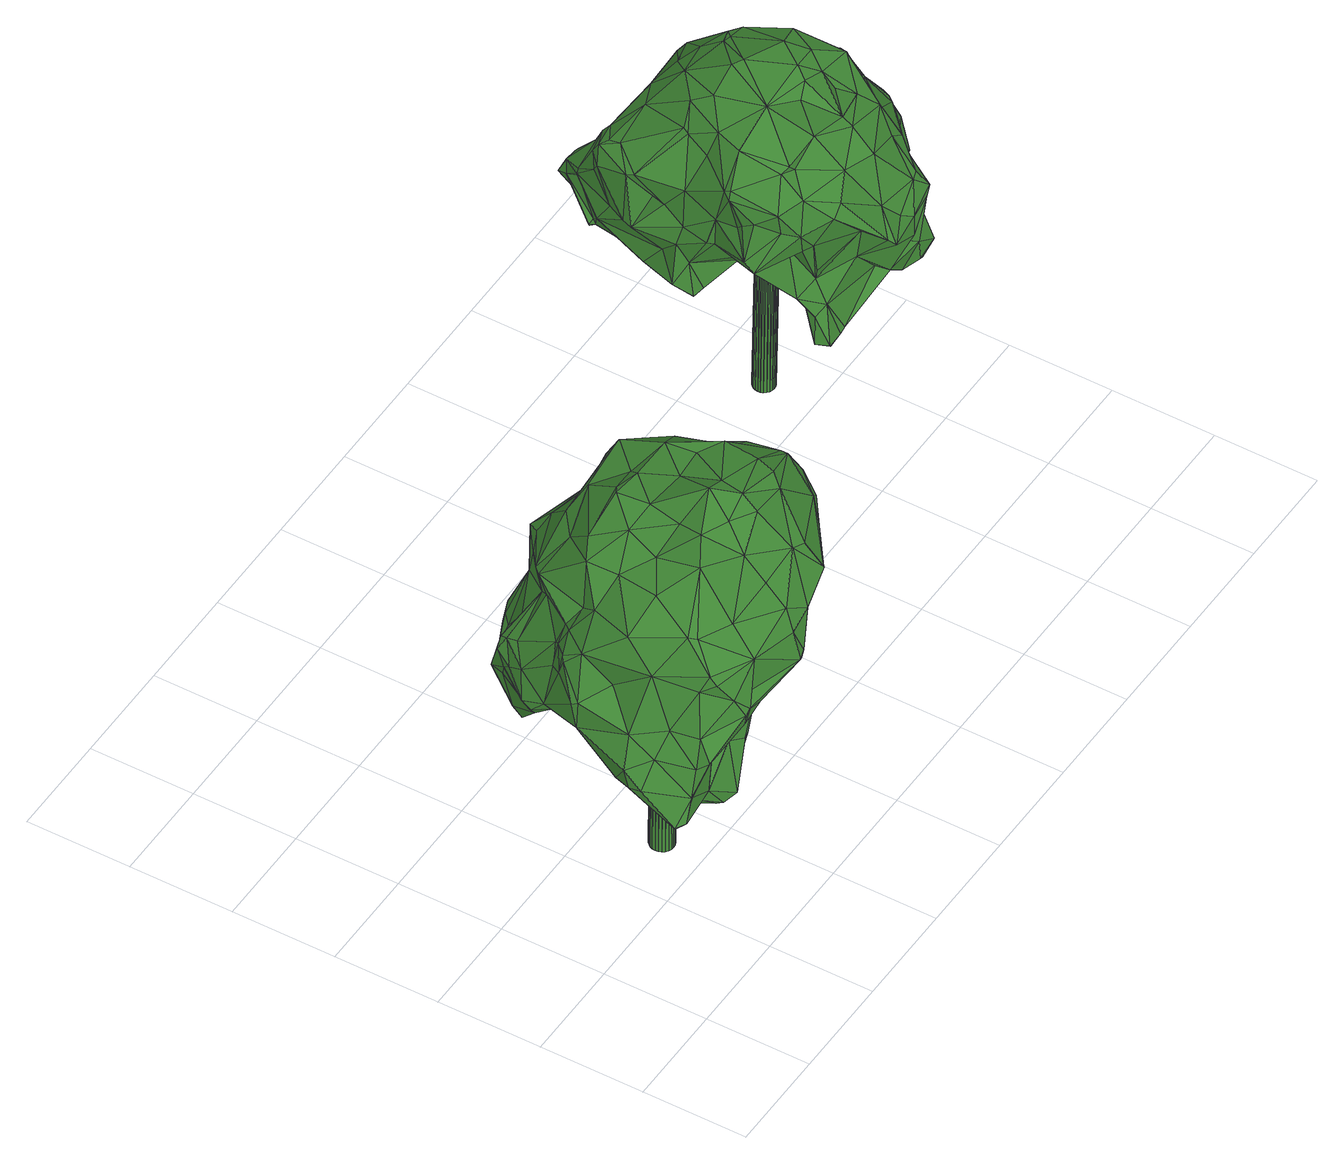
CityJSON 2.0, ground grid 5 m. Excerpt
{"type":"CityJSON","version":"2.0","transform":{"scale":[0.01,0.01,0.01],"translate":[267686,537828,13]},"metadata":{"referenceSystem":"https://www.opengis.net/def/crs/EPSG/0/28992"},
"CityObjects":{
"tree1":{"type":"SolitaryVegetationObject","attributes":{"gtid":59,"crown_width_m":14.1,"crown_median_z":26.68,"crown_r50_m":0.433,"crown_porosity":0.889,"trunk_H_m":13.34,"trunk_DBH_m":1.13,"trunk_radius_m":0.564,"trunk_base_height_m":13.34,"original_gtid":"59"},"geometry":[{"type":"Solid","lod":"3","boundaries":[[[[0,1,2]],[[3,4,5]],[[6,7,8]],[[9,10,11]],[[12,13,3]],[[4,3,13]],[[14,15,1]],[[16,1,15]],[[6,17,18]],[[19,20,21]],[[18,22,23]],[[24,25,26]],[[27,28,29]],[[30,31,32]],[[33,34,35]],[[36,37,38]],[[39,40,20]],[[39,41,5]],[[39,5,42]],[[25,43,44]],[[45,10,46]],[[47,48,49]],[[50,18,23]],[[49,48,51]],[[52,53,54]],[[55,56,57]],[[58,5,4]],[[59,60,61]],[[62,54,63]],[[6,25,64]],[[24,64,25]],[[65,66,67]],[[68,69,70]],[[26,71,24]],[[47,4,13]],[[72,73,74]],[[75,76,77]],[[60,78,61]],[[79,80,81]],[[0,2,82]],[[83,84,6]],[[7,6,84]],[[21,85,19]],[[86,87,88]],[[89,90,91]],[[92,66,65]],[[14,1,93]],[[12,94,13]],[[95,96,93]],[[97,96,95]],[[98,99,21]],[[19,100,20]],[[74,73,9]],[[68,19,85]],[[100,19,68]],[[101,102,103]],[[1,0,93]],[[17,22,18]],[[104,105,106]],[[104,106,107]],[[108,66,109]],[[92,109,66]],[[38,93,110]],[[111,57,56]],[[112,21,99]],[[88,113,86]],[[9,42,74]],[[45,46,86]],[[114,115,116]],[[117,118,119]],[[75,118,117]],[[10,9,73]],[[120,121,122]],[[55,122,121]],[[103,115,114]],[[123,124,125]],[[37,57,111]],[[108,126,66]],[[127,128,129]],[[125,79,123]],[[130,131,132]],[[133,109,34]],[[92,34,109]],[[28,113,134]],[[10,135,11]],[[21,11,135]],[[81,136,137]],[[73,138,10]],[[22,139,140]],[[35,34,92]],[[108,128,127]],[[141,142,143]],[[144,53,145]],[[146,53,144]],[[147,120,148]],[[149,148,120]],[[88,150,141]],[[151,90,152]],[[153,154,155]],[[156,157,144]],[[107,136,158]],[[159,160,63]],[[161,56,121]],[[162,32,163]],[[79,125,80]],[[164,160,165]],[[164,165,56]],[[83,6,64]],[[161,166,56]],[[146,61,167]],[[146,168,61]],[[62,63,160]],[[56,166,164]],[[111,56,165]],[[159,63,54]],[[169,127,170]],[[145,53,140]],[[165,160,159]],[[169,171,172]],[[173,143,142]],[[7,174,8]],[[175,127,169]],[[176,177,75]],[[110,93,178]],[[54,146,159]],[[149,120,80]],[[179,47,180]],[[154,97,155]],[[35,181,33]],[[27,29,130]],[[92,65,35]],[[182,183,3]],[[184,34,33]],[[183,12,3]],[[154,15,14]],[[94,185,186]],[[21,112,187]],[[82,188,0]],[[72,189,190]],[[191,192,193]],[[114,194,195]],[[155,97,111]],[[145,196,156]],[[197,198,188]],[[191,198,197]],[[191,197,192]],[[199,77,188]],[[171,162,163]],[[171,169,162]],[[200,175,201]],[[85,69,68]],[[127,175,200]],[[175,169,172]],[[126,200,67]],[[85,202,70]],[[127,200,108]],[[183,94,12]],[[133,184,173]],[[133,34,184]],[[203,168,204]],[[196,140,139]],[[70,69,85]],[[205,37,111]],[[20,100,39]],[[47,179,4]],[[105,192,142]],[[173,142,192]],[[41,182,3]],[[100,206,39]],[[159,146,167]],[[154,96,97]],[[89,190,207]],[[72,190,89]],[[4,208,58]],[[200,126,108]],[[208,189,58]],[[115,209,116]],[[41,206,182]],[[210,208,179]],[[4,179,208]],[[203,61,168]],[[156,211,157]],[[74,42,189]],[[74,189,72]],[[186,185,51]],[[212,213,182]],[[182,206,100]],[[40,39,9]],[[42,9,39]],[[39,206,41]],[[81,122,136]],[[95,205,111]],[[122,37,136]],[[78,159,167]],[[99,214,112]],[[27,112,214]],[[189,5,58]],[[189,42,5]],[[3,5,41]],[[20,40,11]],[[181,130,29]],[[173,192,76]],[[197,76,192]],[[137,106,215]],[[216,217,67]],[[200,216,67]],[[103,114,218]],[[103,218,101]],[[25,44,26]],[[204,31,219]],[[137,136,107]],[[88,215,150]],[[25,18,43]],[[134,113,220]],[[160,164,50]],[[160,50,23]],[[221,195,222]],[[18,25,6]],[[167,61,78]],[[36,223,193]],[[204,219,224]],[[178,191,223]],[[225,75,77]],[[176,119,129]],[[75,119,176]],[[103,102,172]],[[27,214,28]],[[216,200,201]],[[226,0,188]],[[226,188,198]],[[179,180,83]],[[172,201,175]],[[88,87,215]],[[110,36,38]],[[52,140,53]],[[227,50,164]],[[228,217,229]],[[100,212,182]],[[154,14,96]],[[183,182,213]],[[137,107,106]],[[145,156,144]],[[52,54,62]],[[222,218,221]],[[178,198,191]],[[226,198,178]],[[55,57,122]],[[37,122,57]],[[204,168,230]],[[231,222,213]],[[142,141,105]],[[17,6,8]],[[43,18,50]],[[77,199,232]],[[87,86,233]],[[87,233,79]],[[144,168,146]],[[140,52,22]],[[126,67,66]],[[77,232,225]],[[227,166,43]],[[227,43,50]],[[188,76,197]],[[150,105,141]],[[108,109,128]],[[149,80,125]],[[104,192,105]],[[55,121,56]],[[76,188,77]],[[173,177,133]],[[20,11,21]],[[45,135,10]],[[54,53,146]],[[234,181,65]],[[65,181,35]],[[98,135,45]],[[9,11,40]],[[235,70,101]],[[103,172,171]],[[47,49,180]],[[220,88,143]],[[141,143,88]],[[193,104,107]],[[193,107,158]],[[222,195,185]],[[222,185,94]],[[38,37,205]],[[193,158,36]],[[93,96,14]],[[89,207,71]],[[133,128,109]],[[45,86,113]],[[45,113,98]],[[216,229,217]],[[173,134,143]],[[173,184,134]],[[193,192,104]],[[147,121,120]],[[208,210,190]],[[208,190,189]],[[227,164,166]],[[163,32,115]],[[209,115,32]],[[52,62,236]],[[52,236,23]],[[7,84,49]],[[180,49,84]],[[124,151,125]],[[132,187,112]],[[222,231,218]],[[237,157,211]],[[237,230,157]],[[237,116,230]],[[114,195,221]],[[150,106,105]],[[22,17,139]],[[140,196,145]],[[30,170,129]],[[93,0,226]],[[93,226,178]],[[122,80,120]],[[230,168,157]],[[144,157,168]],[[132,27,130]],[[112,27,132]],[[193,223,191]],[[37,158,136]],[[37,36,158]],[[228,229,131]],[[152,149,151]],[[152,26,149]],[[210,207,190]],[[176,129,128]],[[23,236,160]],[[62,160,236]],[[85,187,202]],[[130,238,228]],[[234,228,238]],[[234,238,130]],[[94,213,222]],[[94,183,213]],[[28,134,239]],[[89,91,72]],[[124,123,91]],[[71,207,210]],[[202,131,229]],[[91,240,72]],[[162,30,32]],[[91,123,240]],[[93,38,205]],[[36,110,223]],[[178,223,110]],[[79,233,123]],[[204,224,203]],[[219,241,224]],[[99,98,214]],[[169,170,162]],[[134,220,143]],[[137,215,242]],[[86,46,233]],[[93,205,95]],[[232,61,203]],[[31,204,230]],[[67,234,65]],[[67,228,234]],[[76,177,173]],[[21,135,98]],[[243,21,187]],[[243,187,85]],[[199,188,82]],[[212,244,213]],[[68,245,244]],[[245,213,244]],[[100,244,212]],[[68,244,100]],[[138,73,240]],[[138,240,123]],[[73,72,240]],[[114,116,246]],[[59,61,232]],[[59,232,60]],[[22,52,23]],[[122,81,80]],[[220,113,88]],[[165,159,247]],[[163,115,103]],[[171,163,103]],[[179,248,210]],[[242,215,87]],[[137,242,81]],[[242,79,81]],[[79,242,87]],[[150,215,106]],[[184,239,134]],[[51,7,49]],[[95,111,97]],[[111,247,155]],[[165,247,111]],[[127,129,170]],[[232,199,16]],[[172,102,201]],[[201,102,216]],[[70,202,229]],[[101,218,231]],[[211,194,246]],[[211,246,237]],[[114,246,194]],[[203,224,232]],[[153,249,60]],[[78,60,249]],[[156,250,211]],[[7,211,250]],[[7,250,156]],[[33,239,184]],[[217,228,67]],[[210,248,71]],[[125,151,149]],[[130,228,131]],[[24,71,248]],[[237,246,116]],[[116,209,230]],[[251,30,219]],[[31,30,251]],[[31,251,219]],[[30,162,170]],[[30,129,219]],[[230,209,31]],[[118,75,241]],[[31,209,32]],[[113,214,98]],[[132,131,187]],[[131,202,187]],[[113,28,214]],[[234,130,181]],[[233,46,138]],[[233,138,123]],[[159,249,247]],[[78,249,159]],[[133,177,176]],[[75,177,76]],[[243,85,21]],[[101,231,235]],[[70,102,101]],[[129,118,219]],[[195,194,185]],[[194,211,185]],[[229,102,70]],[[229,216,102]],[[83,252,179]],[[7,51,185]],[[7,185,211]],[[152,71,26]],[[83,180,84]],[[186,48,94]],[[221,218,114]],[[46,10,138]],[[43,148,44]],[[147,148,43]],[[51,48,186]],[[29,28,239]],[[75,117,119]],[[43,166,147]],[[161,147,166]],[[147,161,121]],[[225,232,224]],[[82,16,199]],[[16,82,2]],[[232,16,60]],[[16,2,1]],[[176,128,133]],[[129,253,118]],[[119,118,253]],[[119,253,129]],[[139,174,196]],[[156,196,174]],[[156,174,7]],[[17,174,139]],[[17,8,174]],[[235,245,70]],[[70,245,68]],[[231,245,235]],[[154,153,15]],[[245,231,213]],[[60,15,153]],[[16,15,60]],[[118,241,219]],[[225,224,241]],[[225,241,75]],[[152,90,71]],[[124,91,90]],[[151,124,90]],[[71,90,89]],[[26,44,148]],[[26,148,149]],[[13,94,48]],[[13,48,47]],[[64,252,83]],[[179,252,248]],[[24,248,252]],[[64,24,252]],[[181,239,33]],[[29,239,181]],[[155,247,249]],[[155,249,153]],[[254,255,256]],[[254,256,257]],[[257,256,258]],[[257,258,259]],[[256,255,260]],[[256,260,258]],[[258,260,261]],[[258,261,259]],[[260,255,262]],[[260,262,261]],[[261,262,263]],[[261,263,259]],[[262,255,264]],[[262,264,263]],[[263,264,265]],[[263,265,259]],[[264,255,266]],[[264,266,265]],[[265,266,267]],[[265,267,259]],[[266,255,268]],[[266,268,267]],[[267,268,269]],[[267,269,259]],[[268,255,270]],[[268,270,269]],[[269,270,271]],[[269,271,259]],[[270,255,272]],[[270,272,271]],[[271,272,273]],[[271,273,259]],[[272,255,274]],[[272,274,273]],[[273,274,275]],[[273,275,259]],[[274,255,276]],[[274,276,275]],[[275,276,277]],[[275,277,259]],[[276,255,278]],[[276,278,277]],[[277,278,279]],[[277,279,259]],[[278,255,280]],[[278,280,279]],[[279,280,281]],[[279,281,259]],[[280,255,282]],[[280,282,281]],[[281,282,283]],[[281,283,259]],[[282,255,284]],[[282,284,283]],[[283,284,285]],[[283,285,259]],[[284,255,286]],[[284,286,285]],[[285,286,287]],[[285,287,259]],[[286,255,288]],[[286,288,287]],[[287,288,289]],[[287,289,259]],[[288,255,290]],[[288,290,289]],[[289,290,291]],[[289,291,259]],[[290,255,292]],[[290,292,291]],[[291,292,293]],[[291,293,259]],[[292,255,294]],[[292,294,293]],[[293,294,295]],[[293,295,259]],[[294,255,296]],[[294,296,295]],[[295,296,297]],[[295,297,259]],[[296,255,298]],[[296,298,297]],[[297,298,299]],[[297,299,259]],[[298,255,300]],[[298,300,299]],[[299,300,301]],[[299,301,259]],[[300,255,302]],[[300,302,301]],[[301,302,303]],[[301,303,259]],[[302,255,254]],[[302,254,303]],[[303,254,257]],[[303,257,259]]]]}]},
"tree2":{"type":"SolitaryVegetationObject","attributes":{"gtid":80,"crown_width_m":13.63,"crown_median_z":25.15,"crown_r50_m":0.418,"crown_porosity":0.894,"trunk_H_m":11.88,"trunk_DBH_m":1,"trunk_radius_m":0.5,"trunk_base_height_m":13.27,"original_gtid":"80"},"geometry":[{"type":"Solid","lod":"3","boundaries":[[[[304,305,306]],[[304,306,307]],[[308,309,310]],[[311,312,313]],[[314,315,316]],[[317,318,319]],[[320,321,322]],[[323,324,325]],[[326,327,328]],[[328,327,329]],[[330,331,322]],[[332,333,334]],[[335,336,337]],[[314,338,339]],[[340,336,308]],[[341,342,343]],[[310,344,308]],[[310,345,344]],[[346,347,348]],[[326,349,350]],[[351,350,349]],[[325,352,353]],[[325,354,352]],[[355,356,305]],[[357,358,359]],[[360,361,362]],[[363,364,365]],[[354,366,367]],[[368,369,370]],[[304,355,305]],[[371,320,372]],[[357,372,373]],[[344,345,374]],[[375,351,365]],[[376,351,375]],[[377,316,315]],[[378,379,380]],[[378,380,381]],[[376,382,327]],[[383,384,385]],[[386,319,387]],[[369,388,389]],[[371,372,357]],[[343,390,391]],[[379,332,380]],[[392,393,394]],[[395,393,392]],[[396,397,398]],[[399,400,401]],[[361,360,402]],[[348,403,404]],[[405,406,407]],[[330,322,341]],[[342,306,343]],[[371,408,409]],[[322,331,320]],[[342,410,411]],[[342,341,410]],[[395,316,393]],[[377,393,316]],[[307,342,411]],[[412,413,414]],[[363,415,416]],[[417,339,418]],[[419,389,388]],[[420,421,366]],[[341,391,330]],[[422,423,424]],[[425,426,427]],[[428,429,430]],[[431,432,433]],[[431,433,434]],[[331,330,435]],[[436,437,402]],[[438,437,436]],[[314,339,315]],[[334,439,440]],[[312,311,422]],[[373,331,441]],[[404,442,348]],[[324,354,325]],[[433,443,444]],[[445,446,447]],[[446,448,449]],[[352,425,353]],[[450,451,452]],[[453,454,440]],[[346,348,442]],[[453,440,455]],[[321,320,371]],[[456,457,307]],[[396,458,459]],[[420,460,461]],[[452,451,462]],[[463,462,451]],[[383,385,356]],[[464,465,466]],[[466,465,467]],[[468,469,470]],[[471,470,469]],[[404,346,442]],[[419,403,472]],[[430,473,428]],[[474,428,473]],[[401,475,476]],[[367,477,478]],[[367,478,352]],[[362,311,313]],[[475,479,438]],[[424,432,422]],[[480,428,474]],[[310,481,482]],[[378,381,379]],[[381,483,379]],[[484,466,467]],[[329,431,328]],[[422,432,312]],[[312,432,485]],[[486,317,361]],[[487,488,456]],[[411,487,307]],[[440,489,334]],[[332,334,489]],[[490,416,458]],[[368,355,484]],[[491,459,492]],[[438,413,437]],[[324,460,354]],[[493,402,360]],[[309,308,336]],[[414,390,412]],[[343,306,305]],[[307,487,456]],[[411,409,487]],[[322,410,341]],[[419,388,494]],[[321,409,411]],[[468,470,495]],[[496,412,497]],[[384,305,385]],[[416,459,458]],[[357,359,371]],[[404,377,346]],[[321,371,409]],[[484,465,368]],[[346,377,315]],[[325,353,323]],[[404,498,393]],[[353,499,323]],[[328,415,349]],[[389,419,472]],[[500,361,317]],[[477,501,483]],[[379,483,501]],[[328,492,415]],[[489,380,332]],[[326,328,349]],[[471,502,470]],[[503,504,505]],[[370,356,368]],[[503,506,504]],[[502,471,335]],[[470,335,495]],[[502,335,470]],[[341,343,391]],[[363,349,415]],[[337,336,507]],[[340,507,336]],[[508,408,371]],[[394,393,498]],[[479,413,438]],[[509,374,429]],[[347,510,348]],[[361,402,486]],[[511,309,336]],[[496,413,412]],[[512,504,345]],[[513,475,401]],[[392,466,484]],[[514,476,475]],[[402,493,436]],[[367,501,477]],[[515,317,319]],[[515,319,386]],[[436,514,438]],[[514,475,438]],[[390,414,435]],[[435,414,331]],[[479,441,414]],[[478,516,352]],[[418,339,338]],[[484,467,465]],[[517,400,505]],[[425,352,516]],[[390,435,391]],[[441,331,414]],[[435,330,391]],[[307,306,342]],[[321,411,410]],[[321,410,322]],[[433,432,443]],[[304,518,355]],[[331,373,372]],[[331,372,320]],[[519,357,373]],[[520,382,376]],[[447,521,445]],[[458,396,398]],[[472,490,458]],[[522,448,523]],[[524,525,526]],[[466,394,527]],[[466,527,464]],[[388,527,494]],[[388,464,527]],[[520,528,382]],[[520,312,528]],[[445,448,446]],[[503,400,529]],[[530,531,532]],[[334,366,421]],[[386,521,447]],[[511,336,335]],[[518,533,355]],[[310,309,481]],[[351,349,365]],[[483,381,469]],[[329,485,431]],[[311,500,422]],[[379,501,332]],[[463,347,346]],[[387,437,413]],[[343,305,384]],[[474,520,375]],[[474,375,480]],[[362,500,311]],[[361,500,362]],[[323,526,525]],[[449,448,522]],[[447,446,433]],[[534,469,468]],[[534,468,418]],[[392,484,526]],[[367,333,501]],[[530,520,474]],[[333,366,334]],[[423,422,500]],[[535,449,522]],[[332,501,333]],[[364,416,490]],[[404,403,498]],[[419,498,403]],[[536,358,357]],[[414,413,479]],[[537,507,340]],[[537,452,507]],[[363,416,364]],[[335,337,495]],[[351,326,350]],[[376,326,351]],[[315,339,417]],[[315,417,346]],[[424,444,443]],[[360,362,538]],[[539,540,393]],[[404,393,540]],[[404,540,539]],[[345,310,512]],[[463,346,417]],[[497,412,541]],[[355,533,542]],[[484,542,524]],[[355,542,484]],[[365,349,363]],[[446,449,434]],[[543,369,368]],[[389,398,369]],[[359,439,544]],[[476,545,546]],[[370,369,522]],[[505,358,536]],[[312,547,313]],[[509,344,374]],[[407,533,457]],[[548,506,503]],[[548,503,529]],[[401,517,513]],[[307,457,304]],[[425,549,426]],[[494,527,498]],[[394,498,527]],[[490,403,364]],[[337,550,495]],[[337,507,550]],[[347,451,510]],[[355,368,356]],[[533,518,457]],[[417,551,463]],[[541,383,521]],[[445,521,383]],[[447,444,386]],[[426,395,427]],[[517,401,400]],[[323,405,324]],[[474,531,530]],[[480,429,428]],[[509,429,480]],[[452,551,507]],[[550,507,551]],[[489,440,552]],[[364,403,451]],[[493,360,553]],[[543,554,369]],[[327,382,312]],[[312,382,528]],[[541,412,390]],[[343,384,541]],[[509,480,555]],[[434,535,491]],[[535,434,449]],[[313,538,362]],[[369,398,522]],[[455,440,439]],[[455,439,359]],[[471,469,511]],[[505,400,503]],[[547,520,556]],[[541,390,343]],[[557,516,477]],[[305,356,385]],[[534,483,469]],[[418,483,534]],[[477,483,557]],[[418,557,483]],[[387,413,496]],[[522,397,535]],[[398,397,522]],[[494,498,419]],[[433,446,434]],[[394,466,392]],[[491,431,434]],[[352,354,367]],[[448,445,523]],[[472,403,490]],[[383,370,523]],[[383,523,445]],[[476,532,401]],[[529,401,532]],[[539,393,377]],[[539,377,404]],[[495,558,468]],[[550,558,495]],[[524,526,484]],[[455,358,453]],[[441,513,559]],[[441,559,373]],[[392,427,395]],[[558,550,551]],[[348,510,403]],[[535,397,491]],[[369,554,388]],[[475,560,479]],[[553,561,530]],[[312,520,547]],[[317,486,318]],[[437,319,318]],[[437,387,319]],[[437,318,402]],[[402,318,486]],[[543,465,464]],[[368,465,543]],[[312,485,329]],[[497,541,521]],[[463,551,462]],[[452,462,551]],[[497,521,386]],[[312,329,327]],[[328,491,492]],[[370,383,356]],[[562,456,488]],[[563,562,488]],[[386,387,497]],[[489,552,310]],[[310,552,512]],[[454,512,552]],[[454,552,440]],[[564,450,452]],[[564,364,450]],[[364,564,365]],[[408,461,488]],[[396,491,397]],[[547,556,313]],[[522,523,370]],[[558,551,417]],[[472,458,389]],[[496,497,387]],[[513,441,560]],[[479,560,441]],[[546,493,530]],[[304,457,518]],[[426,338,395]],[[316,395,338]],[[316,338,314]],[[492,459,415]],[[508,420,461]],[[508,371,420]],[[344,340,308]],[[509,340,565]],[[344,565,340]],[[344,509,565]],[[345,504,506]],[[407,456,324]],[[563,461,562]],[[463,451,347]],[[309,381,481]],[[473,374,548]],[[474,473,531]],[[399,529,400]],[[510,451,403]],[[517,519,559]],[[505,519,517]],[[536,357,519]],[[517,559,513]],[[519,373,559]],[[541,384,383]],[[471,511,335]],[[340,509,566]],[[504,453,358]],[[504,358,505]],[[542,525,524]],[[323,499,526]],[[515,444,500]],[[515,500,317]],[[364,451,450]],[[367,366,333]],[[508,461,408]],[[326,376,327]],[[375,520,376]],[[392,499,427]],[[526,499,392]],[[407,457,456]],[[424,443,432]],[[525,405,323]],[[381,482,481]],[[432,431,485]],[[546,530,532]],[[546,532,476]],[[530,493,553]],[[417,418,558]],[[468,558,418]],[[458,398,389]],[[328,431,491]],[[530,561,556]],[[553,360,561]],[[530,556,520]],[[429,374,430]],[[460,324,562]],[[544,421,420]],[[460,420,366]],[[543,464,554]],[[491,396,459]],[[388,554,464]],[[425,427,499]],[[359,358,455]],[[324,456,562]],[[460,562,461]],[[371,359,544]],[[371,544,420]],[[500,444,423]],[[423,444,424]],[[386,444,515]],[[513,560,475]],[[493,545,436]],[[514,436,545]],[[567,568,453]],[[453,568,454]],[[512,454,568]],[[338,569,418]],[[460,366,354]],[[505,536,519]],[[567,512,568]],[[418,569,557]],[[381,309,469]],[[310,482,489]],[[380,489,482]],[[380,482,381]],[[525,542,405]],[[405,542,406]],[[532,531,529]],[[399,401,529]],[[430,374,473]],[[345,506,374]],[[548,531,473]],[[506,548,374]],[[548,529,531]],[[433,444,447]],[[537,566,452]],[[340,566,537]],[[452,566,509]],[[509,564,452]],[[426,569,338]],[[353,425,499]],[[557,569,426]],[[375,555,480]],[[514,545,476]],[[546,545,493]],[[516,549,425]],[[426,549,557]],[[516,557,549]],[[365,555,375]],[[365,564,555]],[[509,555,564]],[[421,439,334]],[[544,439,421]],[[416,415,459]],[[561,360,538]],[[556,538,313]],[[561,538,556]],[[324,405,407]],[[542,407,406]],[[407,542,533]],[[567,453,504]],[[567,504,512]],[[487,409,488]],[[408,488,409]],[[563,488,461]],[[309,511,469]],[[478,477,516]],[[570,571,572]],[[570,572,573]],[[573,572,574]],[[573,574,575]],[[572,571,576]],[[572,576,574]],[[574,576,577]],[[574,577,575]],[[576,571,578]],[[576,578,577]],[[577,578,579]],[[577,579,575]],[[578,571,580]],[[578,580,579]],[[579,580,581]],[[579,581,575]],[[580,571,582]],[[580,582,581]],[[581,582,583]],[[581,583,575]],[[582,571,584]],[[582,584,583]],[[583,584,585]],[[583,585,575]],[[584,571,586]],[[584,586,585]],[[585,586,587]],[[585,587,575]],[[586,571,588]],[[586,588,587]],[[587,588,589]],[[587,589,575]],[[588,571,590]],[[588,590,589]],[[589,590,591]],[[589,591,575]],[[590,571,592]],[[590,592,591]],[[591,592,593]],[[591,593,575]],[[592,571,594]],[[592,594,593]],[[593,594,595]],[[593,595,575]],[[594,571,596]],[[594,596,595]],[[595,596,597]],[[595,597,575]],[[596,571,598]],[[596,598,597]],[[597,598,599]],[[597,599,575]],[[598,571,600]],[[598,600,599]],[[599,600,601]],[[599,601,575]],[[600,571,602]],[[600,602,601]],[[601,602,603]],[[601,603,575]],[[602,571,604]],[[602,604,603]],[[603,604,605]],[[603,605,575]],[[604,571,606]],[[604,606,605]],[[605,606,607]],[[605,607,575]],[[606,571,608]],[[606,608,607]],[[607,608,609]],[[607,609,575]],[[608,571,610]],[[608,610,609]],[[609,610,611]],[[609,611,575]],[[610,571,612]],[[610,612,611]],[[611,612,613]],[[611,613,575]],[[612,571,614]],[[612,614,613]],[[613,614,615]],[[613,615,575]],[[614,571,616]],[[614,616,615]],[[615,616,617]],[[615,617,575]],[[616,571,618]],[[616,618,617]],[[617,618,619]],[[617,619,575]],[[618,571,570]],[[618,570,619]],[[619,570,573]],[[619,573,575]]]]}]}
},
"vertices":[
[466,1231,818],[538,1305,864],[524,1266,834],[1269,262,1878],[1310,415,2013],[1056,293,2089],[1323,875,1731],[1478,687,1582],[1313,888,1577],[703,250,2020],[593,397,1964],[570,224,1747],[1330,287,1816],[1409,402,1839],[601,1383,958],[758,1347,925],[665,1241,935],[1330,977,1621],[1212,1087,1825],[731,30,1661],[742,71,1770],[516,85,1656],[1286,1076,1562],[1236,1129,1571],[1198,894,1956],[1211,1061,1847],[972,1025,2061],[261,192,1348],[238,326,1346],[207,177,1222],[824,517,1017],[876,762,1120],[827,516,1021],[82,370,1103],[93,435,1078],[86,207,963],[420,1231,1258],[624,1186,1381],[437,1270,1237],[917,146,1936],[728,158,1888],[988,133,1911],[852,279,2138],[1045,1131,1808],[951,1075,1971],[392,334,1757],[452,524,1854],[1416,432,1837],[1508,510,1650],[1465,581,1666],[1166,1136,1569],[1554,509,1597],[1349,1067,1320],[1350,1064,1315],[1209,1192,1192],[736,1281,1588],[781,1340,1562],[728,1293,1473],[1090,347,2131],[890,1163,1098],[825,1354,929],[955,1170,1075],[1215,1288,1288],[1184,1311,1276],[1266,828,1906],[120,169,984],[325,222,920],[358,211,953],[795,18,1508],[769,10,1496],[744,145,1285],[975,803,2160],[785,472,2231],[648,426,2095],[742,351,2134],[476,766,1168],[287,928,1116],[507,972,1043],[953,1311,1035],[461,870,1865],[599,1033,1804],[462,1101,1668],[462,1183,778],[1363,646,1915],[1353,680,1728],[746,3,1503],[277,555,1741],[369,772,1708],[213,739,1603],[853,654,2147],[817,839,2095],[703,709,2082],[89,206,959],[467,1336,1006],[1400,344,1588],[674,1381,1034],[604,1384,975],[727,1430,1028],[342,193,1644],[349,164,1600],[865,42,1688],[891,269,1228],[768,224,1227],[892,303,1200],[290,927,1368],[231,863,1409],[299,906,1502],[365,959,1426],[447,228,794],[251,341,910],[406,1269,1189],[752,1328,1322],[396,108,1505],[281,439,1571],[1080,442,1308],[791,492,1203],[923,651,1337],[622,717,1172],[704,812,960],[653,663,1142],[706,1119,1822],[788,1241,1672],[507,1144,1650],[583,739,2014],[685,862,2082],[534,906,1932],[449,194,816],[590,367,827],[386,421,959],[625,503,973],[224,123,1271],[463,97,1319],[427,71,1410],[185,556,998],[170,484,1299],[414,299,1748],[485,1077,1541],[358,907,1564],[580,604,1928],[1337,946,1549],[1413,1012,1344],[205,824,1513],[151,752,1351],[156,723,1369],[1271,964,1267],[1397,981,1320],[1183,1166,1152],[932,1108,1806],[906,1078,1945],[767,1050,1957],[219,836,1536],[723,884,2071],[842,889,2057],[796,1440,969],[731,1443,978],[792,1458,1034],[1265,804,1387],[1209,789,1356],[409,1172,1282],[1059,1340,1106],[1166,1348,1360],[822,1239,1662],[829,459,985],[876,424,1040],[1014,1315,1493],[906,1339,1378],[980,1215,1656],[1057,1229,1098],[1041,972,1281],[716,273,939],[813,473,981],[861,375,1060],[713,239,974],[168,738,1209],[1321,886,1560],[661,242,888],[402,595,1119],[201,723,1200],[398,1232,1106],[1312,450,2011],[1386,602,1877],[161,171,1097],[1061,84,1734],[1275,240,1710],[98,462,1163],[1337,429,1449],[1545,476,1602],[459,70,1426],[333,1043,992],[875,363,2180],[876,468,2197],[278,1072,1097],[262,954,1153],[327,1105,1218],[1276,430,1382],[1273,384,1314],[1310,918,1410],[267,1018,1079],[312,1052,1025],[488,1064,1011],[520,171,826],[677,230,980],[580,96,1349],[919,1005,1027],[900,941,1036],[596,1265,1229],[1032,65,1769],[989,658,2162],[1110,435,2145],[881,726,1167],[1111,598,2160],[1252,523,1510],[981,113,1587],[1125,230,1497],[318,228,1557],[317,867,1584],[584,252,1030],[404,295,1020],[1198,323,1274],[730,792,918],[283,630,1419],[1234,329,1260],[1207,255,1342],[366,1186,1157],[776,943,1001],[545,946,1067],[445,1268,1010],[982,1210,1652],[347,182,1267],[512,164,1306],[948,803,1180],[1097,273,1403],[727,1101,994],[482,724,1845],[167,171,1096],[852,218,1323],[1206,1225,1323],[1180,781,1391],[212,174,1219],[165,357,1223],[677,548,2070],[699,833,973],[408,852,1645],[502,117,1455],[931,103,1545],[894,174,1470],[1082,565,1491],[876,1392,1070],[1141,664,2091],[877,1392,1064],[1327,717,1636],[747,666,1079],[1276,689,1938],[741,666,1077],[831,696,34],[775,695,34],[829,710,34],[827,682,1368],[825,696,1369],[770,681,1368],[824,724,34],[819,710,1369],[814,735,34],[810,722,1369],[803,744,35],[798,730,1369],[789,750,35],[784,736,1369],[774,751,34],[770,738,1369],[760,749,34],[755,736,1369],[746,744,34],[742,730,1369],[735,734,34],[730,721,1369],[726,723,34],[721,709,1368],[720,709,34],[716,695,1368],[719,694,34],[714,681,1368],[721,680,34],[716,666,1368],[727,666,33],[722,653,1368],[736,655,33],[731,641,1368],[747,646,33],[743,632,1368],[761,640,33],[756,627,1368],[776,639,33],[771,625,1368],[790,641,33],[786,627,1368],[804,646,34],[799,633,1368],[815,656,34],[811,642,1368],[824,667,34],[819,654,1368],[830,681,34],[825,667,1368],
[3640,1668,1744],[3677,1816,1662],[3515,1805,1773],[3467,1721,1969],[2905,1415,1099],[2875,1338,1087],[2697,1435,1336],[3077,2435,913],[3195,2353,872],[2966,2404,875],[3528,1138,872],[3556,1145,854],[3635,1138,898],[3112,2482,1143],[3037,2503,1215],[3177,2364,1244],[3147,1824,1977],[3181,1787,1995],[3286,1947,1930],[3503,1214,1579],[3467,1298,1743],[3427,1214,1640],[3214,2081,1096],[3257,2161,989],[3354,2056,1194],[3274,2173,987],[3263,2047,1864],[3105,2025,1870],[2924,1187,1595],[2976,1187,1646],[2856,1294,1703],[2893,1262,844],[2936,1337,1010],[3023,1353,810],[3503,1130,996],[3437,1173,864],[3004,1452,1086],[3357,1969,1916],[3407,1927,1920],[3513,2053,1722],[2907,1612,1167],[2798,1691,1291],[3594,1376,661],[3515,1477,716],[3585,1496,623],[3305,1881,1159],[3180,1980,1201],[3033,1889,1055],[3388,1089,1482],[3431,1104,1489],[3237,1185,1712],[3738,1677,1489],[3760,1832,1499],[2885,1726,1852],[2751,1615,1681],[2844,1599,1847],[2967,2517,1121],[2988,2571,1093],[3028,2450,930],[3316,1774,1049],[3448,1734,885],[3228,1748,978],[3084,1234,1721],[3197,1124,1472],[3875,1791,1361],[3941,1897,1092],[3848,1913,1362],[3048,1592,1937],[3013,1827,1908],[2980,1922,1857],[2825,1831,1081],[3056,1871,885],[3086,2051,1059],[3630,1176,848],[2988,1310,1170],[3102,1165,1385],[2887,1263,1430],[2957,1297,1161],[3101,2145,1006],[3613,2050,1438],[3574,2002,1586],[3672,1863,1521],[3419,2363,1282],[3217,2313,1398],[3977,1765,965],[3853,1862,901],[3327,2199,1706],[3344,2162,1756],[3658,1329,1321],[3748,1389,1054],[3861,1398,1082],[3630,1236,1132],[3708,2022,1101],[3721,2052,1098],[3822,1938,1008],[2846,2016,1371],[2803,1938,1387],[2726,2080,1550],[2967,2517,1205],[3608,1623,814],[3718,1432,761],[3536,1339,1644],[3556,1436,1623],[3581,1524,1772],[3243,1528,1957],[3276,1582,1991],[3318,1935,1934],[3354,1696,2005],[3300,2244,1592],[3074,2274,1518],[3104,2191,1706],[3428,1890,1184],[3525,1802,1022],[3423,1234,841],[3281,1133,1019],[3896,1695,821],[3043,1356,1890],[2917,1372,1796],[3318,2444,894],[3405,2470,951],[3439,2462,957],[3479,1065,1388],[3528,1110,1254],[3589,1153,1277],[2835,1808,904],[2874,1791,914],[2808,1799,916],[3362,2211,1182],[3421,2314,940],[3485,2310,1213],[3627,2186,1164],[3188,2112,1809],[2887,2411,1274],[3037,2416,1314],[2915,2309,1529],[2885,1421,1767],[2754,1354,1667],[2988,2146,1707],[3604,1409,658],[3427,2379,987],[3373,2395,1003],[3643,2197,1367],[3631,2200,1179],[3476,2339,1257],[3695,2143,1216],[3703,2139,1159],[3402,1678,903],[3486,1528,788],[3247,1626,926],[2729,1577,1662],[2726,1453,1591],[2747,1581,1702],[3549,1515,1872],[3595,1539,1813],[3648,1848,918],[3610,1972,1173],[3241,1291,1813],[3236,1338,1848],[3310,1546,969],[3429,1401,850],[3971,1610,1122],[3860,1716,1214],[3903,1469,1212],[3809,1662,1214],[3044,1208,846],[2960,1242,1032],[3010,1207,839],[2909,1196,856],[3653,1832,836],[2782,1887,960],[2856,2075,934],[2800,2256,1573],[2761,2239,1489],[3115,1001,1379],[3274,1080,1373],[2918,2273,1575],[3003,1845,865],[2896,1393,1336],[2866,1305,1393],[3114,1194,1210],[3831,1509,1407],[3334,2254,969],[3032,2517,1198],[3405,1596,1965],[3358,1514,1919],[2825,1289,1518],[3567,1786,853],[3605,2139,1183],[3557,2046,1217],[2881,2414,1251],[3933,1662,855],[3080,1282,774],[3208,2290,1438],[3484,2185,1369],[3815,1483,887],[3566,1238,1434],[3121,2478,1073],[3099,1032,1401],[2912,1195,852],[2790,1839,1318],[2783,1676,1451],[2786,1829,1538],[2786,1721,1291],[3079,1381,866],[3185,1511,1902],[3008,1704,1008],[3550,1530,673],[2912,1270,984],[2689,1479,1388],[2818,2162,1616],[2823,2300,1494],[3205,2349,1159],[3333,1049,1333],[2732,2042,1565],[3661,1612,1745],[2877,1869,1774],[2936,2166,895],[3538,2220,1368],[3853,1987,1144],[3682,2092,1327],[3724,1415,1515],[3701,1385,1512],[3691,1357,1460],[3960,1602,1068],[3120,2274,1021],[2742,2062,1238],[2814,2274,1117],[2842,1973,1073],[2756,2113,1242],[3662,1595,1739],[3253,1192,1038],[3718,2117,1123],[2854,1762,1724],[3231,1429,1069],[2965,2407,880],[3554,1291,990],[3620,1501,878],[3461,2075,1543],[3681,1507,1616],[3927,1744,1116],[2924,1405,1786],[2817,2290,1394],[2796,2200,1245],[2975,2373,893],[2789,1873,1198],[3469,1070,1332],[3093,1323,799],[3286,1415,938],[2778,1355,1545],[2957,2453,1154],[3963,1797,1046],[3040,1838,878],[2970,2375,895],[3302,1031,1261],[3136,1281,815],[2893,1900,1780],[2827,2223,1594],[2982,2396,908],[3412,1376,1812],[3370,1459,1841],[3246,1697,948],[2972,1628,1151],[3231,1651,1111],[2757,1555,1495],[2732,1516,1544],[3332,1239,1108],[3325,1744,27],[3275,1745,27],[3324,1757,27],[3325,1723,1215],[3324,1736,1216],[3275,1724,1215],[3319,1769,27],[3319,1748,1216],[3311,1780,28],[3311,1759,1216],[3301,1788,28],[3301,1767,1216],[3289,1793,28],[3289,1772,1216],[3276,1795,28],[3276,1774,1216],[3263,1794,28],[3263,1772,1216],[3251,1789,28],[3251,1768,1216],[3240,1781,28],[3241,1760,1216],[3232,1771,27],[3233,1750,1216],[3227,1759,27],[3227,1738,1216],[3225,1746,27],[3225,1725,1216],[3226,1733,27],[3227,1712,1215],[3231,1721,26],[3232,1700,1215],[3239,1710,26],[3239,1689,1215],[3249,1702,26],[3250,1681,1215],[3261,1697,26],[3262,1676,1215],[3274,1695,26],[3274,1674,1215],[3287,1696,26],[3287,1675,1215],[3299,1701,26],[3300,1680,1215],[3310,1709,26],[3310,1688,1215],[3318,1719,26],[3318,1698,1215],[3323,1731,27],[3324,1710,1215]
]}
